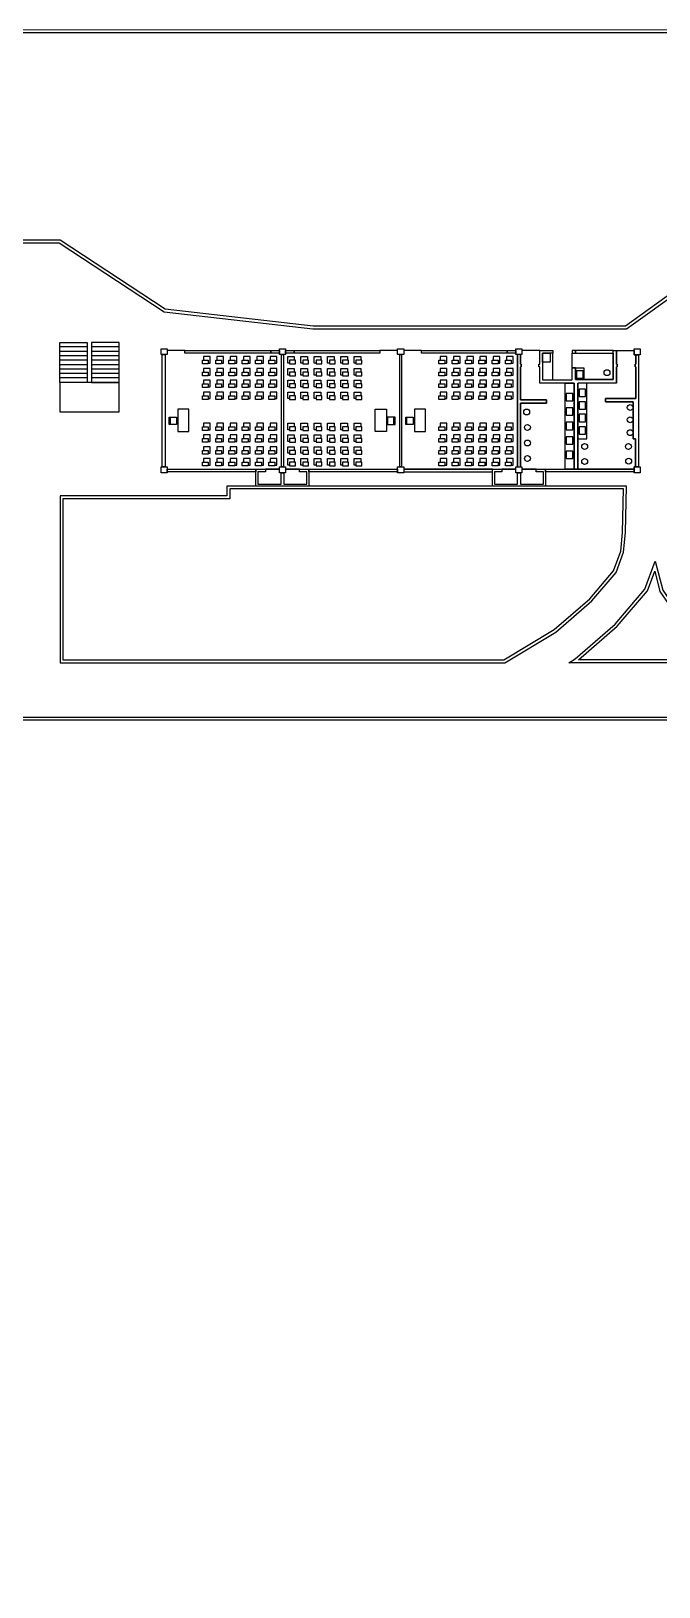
# Model space of a CAD drawing. Extents: x 1109 to 35175, y 5150 to 25743.
# Drawn here: x 24284 to 28530, y 5150 to 15679 of the extents above; entities that cross this region are included whole.
import ezdxf

# ---------------------------------------------------------------- set-up
doc = ezdxf.new("R2010")
doc.units = 0
doc.header["$MEASUREMENT"] = 0
for name, color, linetype in [('Chair', 142, 'CONTINUOUS'), ('Classrooms', 1, 'CONTINUOUS'), ('Furniture', 2, 'CONTINUOUS'), ('Stairs', 2, 'CONTINUOUS'), ('Storage', 40, 'CONTINUOUS'), ('Toilets', 40, 'CONTINUOUS'), ('Walls', 6, 'CONTINUOUS')]:
    doc.layers.add(name, color=color, linetype=linetype)

msp = doc.modelspace()

# ---------------------------------------------------------------- linework, layer by layer
at = {"layer": 'Chair'}
for points in [[(25482, 13432), (25495, 13432), (25495, 13477), (25450, 13477), (25450, 13452)], [(25482, 13352), (25495, 13352), (25495, 13397), (25450, 13397), (25450, 13372)], [(25572, 13432), (25585, 13432), (25585, 13477), (25540, 13477), (25540, 13452)], [(25572, 13352), (25585, 13352), (25585, 13397), (25540, 13397), (25540, 13372)], [(25662, 13432), (25675, 13432), (25675, 13477), (25630, 13477), (25630, 13452)], [(25662, 13352), (25675, 13352), (25675, 13397), (25630, 13397), (25630, 13372)], [(25752, 13432), (25765, 13432), (25765, 13477), (25720, 13477), (25720, 13452)], [(25752, 13352), (25765, 13352), (25765, 13397), (25720, 13397), (25720, 13372)], [(25842, 13432), (25855, 13432), (25855, 13477), (25810, 13477), (25810, 13452)], [(25842, 13352), (25855, 13352), (25855, 13397), (25810, 13397), (25810, 13372)], [(25932, 13432), (25945, 13432), (25945, 13477), (25900, 13477), (25900, 13452)], [(25932, 13352), (25945, 13352), (25945, 13397), (25900, 13397), (25900, 13372)], [(26031, 13432), (26019, 13432), (26019, 13477), (26064, 13477), (26064, 13452)], [(26031, 13352), (26019, 13352), (26019, 13397), (26064, 13397), (26064, 13372)], [(26121, 13432), (26109, 13432), (26109, 13477), (26154, 13477), (26154, 13452)], [(26121, 13352), (26109, 13352), (26109, 13397), (26154, 13397), (26154, 13372)], [(26211, 13432), (26199, 13432), (26199, 13477), (26244, 13477), (26244, 13452)], [(26211, 13352), (26199, 13352), (26199, 13397), (26244, 13397), (26244, 13372)], [(26301, 13432), (26289, 13432), (26289, 13477), (26334, 13477), (26334, 13452)], [(26301, 13352), (26289, 13352), (26289, 13397), (26334, 13397), (26334, 13372)], [(26391, 13432), (26379, 13432), (26379, 13477), (26424, 13477), (26424, 13452)], [(26391, 13352), (26379, 13352), (26379, 13397), (26424, 13397), (26424, 13372)], [(26481, 13432), (26469, 13432), (26469, 13477), (26514, 13477), (26514, 13452)], [(26481, 13352), (26469, 13352), (26469, 13397), (26514, 13397), (26514, 13372)], [(27082, 13432), (27095, 13432), (27095, 13477), (27050, 13477), (27050, 13452)], [(27082, 13352), (27095, 13352), (27095, 13397), (27050, 13397), (27050, 13372)], [(27172, 13432), (27185, 13432), (27185, 13477), (27140, 13477), (27140, 13452)], [(27172, 13352), (27185, 13352), (27185, 13397), (27140, 13397), (27140, 13372)], [(27262, 13432), (27275, 13432), (27275, 13477), (27230, 13477), (27230, 13452)], [(27262, 13352), (27275, 13352), (27275, 13397), (27230, 13397), (27230, 13372)], [(27352, 13432), (27365, 13432), (27365, 13477), (27320, 13477), (27320, 13452)], [(27352, 13352), (27365, 13352), (27365, 13397), (27320, 13397), (27320, 13372)], [(27442, 13432), (27455, 13432), (27455, 13477), (27410, 13477), (27410, 13452)], [(27442, 13352), (27455, 13352), (27455, 13397), (27410, 13397), (27410, 13372)], [(27532, 13432), (27545, 13432), (27545, 13477), (27500, 13477), (27500, 13452)], [(27532, 13352), (27545, 13352), (27545, 13397), (27500, 13397), (27500, 13372)], [(25482, 13272), (25495, 13272), (25495, 13317), (25450, 13317), (25450, 13292)], [(25572, 13272), (25585, 13272), (25585, 13317), (25540, 13317), (25540, 13292)], [(25662, 13272), (25675, 13272), (25675, 13317), (25630, 13317), (25630, 13292)], [(25752, 13272), (25765, 13272), (25765, 13317), (25720, 13317), (25720, 13292)], [(25842, 13272), (25855, 13272), (25855, 13317), (25810, 13317), (25810, 13292)], [(25932, 13272), (25945, 13272), (25945, 13317), (25900, 13317), (25900, 13292)], [(26031, 13272), (26019, 13272), (26019, 13317), (26064, 13317), (26064, 13292)], [(26121, 13272), (26109, 13272), (26109, 13317), (26154, 13317), (26154, 13292)], [(26211, 13272), (26199, 13272), (26199, 13317), (26244, 13317), (26244, 13292)], [(26301, 13272), (26289, 13272), (26289, 13317), (26334, 13317), (26334, 13292)], [(26391, 13272), (26379, 13272), (26379, 13317), (26424, 13317), (26424, 13292)], [(26481, 13272), (26469, 13272), (26469, 13317), (26514, 13317), (26514, 13292)], [(27082, 13272), (27095, 13272), (27095, 13317), (27050, 13317), (27050, 13292)], [(27172, 13272), (27185, 13272), (27185, 13317), (27140, 13317), (27140, 13292)], [(27262, 13272), (27275, 13272), (27275, 13317), (27230, 13317), (27230, 13292)], [(27352, 13272), (27365, 13272), (27365, 13317), (27320, 13317), (27320, 13292)], [(27442, 13272), (27455, 13272), (27455, 13317), (27410, 13317), (27410, 13292)], [(27532, 13272), (27545, 13272), (27545, 13317), (27500, 13317), (27500, 13292)], [(25482, 13192), (25495, 13192), (25495, 13237), (25450, 13237), (25450, 13212)], [(25572, 13192), (25585, 13192), (25585, 13237), (25540, 13237), (25540, 13212)], [(25662, 13192), (25675, 13192), (25675, 13237), (25630, 13237), (25630, 13212)], [(25752, 13192), (25765, 13192), (25765, 13237), (25720, 13237), (25720, 13212)], [(25842, 13192), (25855, 13192), (25855, 13237), (25810, 13237), (25810, 13212)], [(25932, 13192), (25945, 13192), (25945, 13237), (25900, 13237), (25900, 13212)], [(26031, 13192), (26019, 13192), (26019, 13237), (26064, 13237), (26064, 13212)], [(26121, 13192), (26109, 13192), (26109, 13237), (26154, 13237), (26154, 13212)], [(26211, 13192), (26199, 13192), (26199, 13237), (26244, 13237), (26244, 13212)], [(26301, 13192), (26289, 13192), (26289, 13237), (26334, 13237), (26334, 13212)], [(26391, 13192), (26379, 13192), (26379, 13237), (26424, 13237), (26424, 13212)], [(26481, 13192), (26469, 13192), (26469, 13237), (26514, 13237), (26514, 13212)], [(27082, 13192), (27095, 13192), (27095, 13237), (27050, 13237), (27050, 13212)], [(27172, 13192), (27185, 13192), (27185, 13237), (27140, 13237), (27140, 13212)], [(27262, 13192), (27275, 13192), (27275, 13237), (27230, 13237), (27230, 13212)], [(27352, 13192), (27365, 13192), (27365, 13237), (27320, 13237), (27320, 13212)], [(27442, 13192), (27455, 13192), (27455, 13237), (27410, 13237), (27410, 13212)], [(27532, 13192), (27545, 13192), (27545, 13237), (27500, 13237), (27500, 13212)], [(25482, 12981), (25495, 12981), (25495, 13026), (25450, 13026), (25450, 13001)], [(25572, 12981), (25585, 12981), (25585, 13026), (25540, 13026), (25540, 13001)], [(25662, 12981), (25675, 12981), (25675, 13026), (25630, 13026), (25630, 13001)], [(25752, 12981), (25765, 12981), (25765, 13026), (25720, 13026), (25720, 13001)], [(25842, 12981), (25855, 12981), (25855, 13026), (25810, 13026), (25810, 13001)], [(25932, 12981), (25945, 12981), (25945, 13026), (25900, 13026), (25900, 13001)], [(26031, 12981), (26019, 12981), (26019, 13026), (26064, 13026), (26064, 13001)], [(26121, 12981), (26109, 12981), (26109, 13026), (26154, 13026), (26154, 13001)], [(26211, 12981), (26199, 12981), (26199, 13026), (26244, 13026), (26244, 13001)], [(26301, 12981), (26289, 12981), (26289, 13026), (26334, 13026), (26334, 13001)], [(26391, 12981), (26379, 12981), (26379, 13026), (26424, 13026), (26424, 13001)], [(26481, 12981), (26469, 12981), (26469, 13026), (26514, 13026), (26514, 13001)], [(27082, 12981), (27095, 12981), (27095, 13026), (27050, 13026), (27050, 13001)], [(27172, 12981), (27185, 12981), (27185, 13026), (27140, 13026), (27140, 13001)], [(27262, 12981), (27275, 12981), (27275, 13026), (27230, 13026), (27230, 13001)], [(27352, 12981), (27365, 12981), (27365, 13026), (27320, 13026), (27320, 13001)], [(27442, 12981), (27455, 12981), (27455, 13026), (27410, 13026), (27410, 13001)], [(27532, 12981), (27545, 12981), (27545, 13026), (27500, 13026), (27500, 13001)], [(25482, 12902), (25495, 12902), (25495, 12947), (25450, 12947), (25450, 12922)], [(25482, 12822), (25495, 12822), (25495, 12867), (25450, 12867), (25450, 12842)], [(25572, 12902), (25585, 12902), (25585, 12947), (25540, 12947), (25540, 12922)], [(25572, 12822), (25585, 12822), (25585, 12867), (25540, 12867), (25540, 12842)], [(25662, 12902), (25675, 12902), (25675, 12947), (25630, 12947), (25630, 12922)], [(25662, 12822), (25675, 12822), (25675, 12867), (25630, 12867), (25630, 12842)], [(25752, 12902), (25765, 12902), (25765, 12947), (25720, 12947), (25720, 12922)], [(25752, 12822), (25765, 12822), (25765, 12867), (25720, 12867), (25720, 12842)], [(25842, 12902), (25855, 12902), (25855, 12947), (25810, 12947), (25810, 12922)], [(25842, 12822), (25855, 12822), (25855, 12867), (25810, 12867), (25810, 12842)], [(25932, 12902), (25945, 12902), (25945, 12947), (25900, 12947), (25900, 12922)], [(25932, 12822), (25945, 12822), (25945, 12867), (25900, 12867), (25900, 12842)], [(26031, 12902), (26019, 12902), (26019, 12947), (26064, 12947), (26064, 12922)], [(26031, 12822), (26019, 12822), (26019, 12867), (26064, 12867), (26064, 12842)], [(26121, 12902), (26109, 12902), (26109, 12947), (26154, 12947), (26154, 12922)], [(26121, 12822), (26109, 12822), (26109, 12867), (26154, 12867), (26154, 12842)], [(26211, 12902), (26199, 12902), (26199, 12947), (26244, 12947), (26244, 12922)], [(26211, 12822), (26199, 12822), (26199, 12867), (26244, 12867), (26244, 12842)], [(26301, 12902), (26289, 12902), (26289, 12947), (26334, 12947), (26334, 12922)], [(26301, 12822), (26289, 12822), (26289, 12867), (26334, 12867), (26334, 12842)], [(26391, 12902), (26379, 12902), (26379, 12947), (26424, 12947), (26424, 12922)], [(26391, 12822), (26379, 12822), (26379, 12867), (26424, 12867), (26424, 12842)], [(26481, 12902), (26469, 12902), (26469, 12947), (26514, 12947), (26514, 12922)], [(26481, 12822), (26469, 12822), (26469, 12867), (26514, 12867), (26514, 12842)], [(27082, 12902), (27095, 12902), (27095, 12947), (27050, 12947), (27050, 12922)], [(27082, 12822), (27095, 12822), (27095, 12867), (27050, 12867), (27050, 12842)], [(27172, 12902), (27185, 12902), (27185, 12947), (27140, 12947), (27140, 12922)], [(27172, 12822), (27185, 12822), (27185, 12867), (27140, 12867), (27140, 12842)], [(27262, 12902), (27275, 12902), (27275, 12947), (27230, 12947), (27230, 12922)], [(27262, 12822), (27275, 12822), (27275, 12867), (27230, 12867), (27230, 12842)], [(27352, 12902), (27365, 12902), (27365, 12947), (27320, 12947), (27320, 12922)], [(27352, 12822), (27365, 12822), (27365, 12867), (27320, 12867), (27320, 12842)], [(27442, 12902), (27455, 12902), (27455, 12947), (27410, 12947), (27410, 12922)], [(27442, 12822), (27455, 12822), (27455, 12867), (27410, 12867), (27410, 12842)], [(27532, 12902), (27545, 12902), (27545, 12947), (27500, 12947), (27500, 12922)], [(27532, 12822), (27545, 12822), (27545, 12867), (27500, 12867), (27500, 12842)], [(25482, 12742), (25495, 12742), (25495, 12787), (25450, 12787), (25450, 12762)], [(25572, 12742), (25585, 12742), (25585, 12787), (25540, 12787), (25540, 12762)], [(25662, 12742), (25675, 12742), (25675, 12787), (25630, 12787), (25630, 12762)], [(25752, 12742), (25765, 12742), (25765, 12787), (25720, 12787), (25720, 12762)], [(25842, 12742), (25855, 12742), (25855, 12787), (25810, 12787), (25810, 12762)], [(25932, 12742), (25945, 12742), (25945, 12787), (25900, 12787), (25900, 12762)], [(26031, 12742), (26019, 12742), (26019, 12787), (26064, 12787), (26064, 12762)], [(26121, 12742), (26109, 12742), (26109, 12787), (26154, 12787), (26154, 12762)], [(26211, 12742), (26199, 12742), (26199, 12787), (26244, 12787), (26244, 12762)], [(26301, 12742), (26289, 12742), (26289, 12787), (26334, 12787), (26334, 12762)], [(26391, 12742), (26379, 12742), (26379, 12787), (26424, 12787), (26424, 12762)], [(26481, 12742), (26469, 12742), (26469, 12787), (26514, 12787), (26514, 12762)], [(27082, 12742), (27095, 12742), (27095, 12787), (27050, 12787), (27050, 12762)], [(27172, 12742), (27185, 12742), (27185, 12787), (27140, 12787), (27140, 12762)], [(27262, 12742), (27275, 12742), (27275, 12787), (27230, 12787), (27230, 12762)], [(27352, 12742), (27365, 12742), (27365, 12787), (27320, 12787), (27320, 12762)], [(27442, 12742), (27455, 12742), (27455, 12787), (27410, 12787), (27410, 12762)], [(27532, 12742), (27545, 12742), (27545, 12787), (27500, 12787), (27500, 12762)]]:
    msp.add_lwpolyline(points, dxfattribs=at)
for points in [[(25218, 13067), (25223, 13067), (25223, 13017), (25218, 13017)], [(25226, 13067), (25268, 13067), (25268, 13017), (25226, 13017)], [(26737, 13067), (26695, 13067), (26695, 13017), (26737, 13017)], [(26746, 13067), (26740, 13067), (26740, 13017), (26746, 13017)], [(26818, 13067), (26823, 13067), (26823, 13017), (26818, 13017)], [(26826, 13067), (26868, 13067), (26868, 13017), (26826, 13017)]]:
    msp.add_lwpolyline(points, close=True, dxfattribs=at)
at = {"layer": 'Classrooms'}
msp.add_line((26924, 13519), (26804, 13519), dxfattribs=at)
for points in [[(25204, 13519), (25204, 13490), (25190, 13490), (25190, 12730), (25204, 12730), (25204, 12715), (25963, 12715), (25963, 12730), (25977, 12730), (25977, 13490), (25963, 13490), (25963, 13500), (25324, 13500), (25324, 13519), (25204, 13519)], [(26763, 13519), (26643, 13519), (26643, 13500), (26004, 13500), (26004, 13490), (25990, 13490), (25990, 12730), (26004, 12730), (26004, 12715), (26763, 12715), (26763, 12730), (26777, 12730), (26777, 13490), (26763, 13490), (26763, 13519)], [(26804, 13519), (26804, 13490), (26790, 13490), (26790, 12730), (26804, 12730), (26804, 12715), (27563, 12715), (27563, 12730), (27574, 12730), (27574, 13490), (27563, 13490), (27563, 13500), (26924, 13500), (26924, 13519), (26804, 13519)]]:
    msp.add_lwpolyline(points, dxfattribs=at)
at = {"layer": 'Furniture'}
for points in [[(25482, 13427), (25442, 13427), (25442, 13452), (25482, 13452)], [(25572, 13427), (25532, 13427), (25532, 13452), (25572, 13452)], [(25662, 13427), (25622, 13427), (25622, 13452), (25662, 13452)], [(25752, 13427), (25712, 13427), (25712, 13452), (25752, 13452)], [(25842, 13427), (25802, 13427), (25802, 13452), (25842, 13452)], [(25932, 13427), (25892, 13427), (25892, 13452), (25932, 13452)], [(26031, 13427), (26071, 13427), (26071, 13452), (26031, 13452)], [(26121, 13427), (26161, 13427), (26161, 13452), (26121, 13452)], [(26211, 13427), (26251, 13427), (26251, 13452), (26211, 13452)], [(26301, 13427), (26341, 13427), (26341, 13452), (26301, 13452)], [(26391, 13427), (26431, 13427), (26431, 13452), (26391, 13452)], [(26481, 13427), (26521, 13427), (26521, 13452), (26481, 13452)], [(27082, 13427), (27042, 13427), (27042, 13452), (27082, 13452)], [(27172, 13427), (27132, 13427), (27132, 13452), (27172, 13452)], [(27262, 13427), (27222, 13427), (27222, 13452), (27262, 13452)], [(27352, 13427), (27312, 13427), (27312, 13452), (27352, 13452)], [(27442, 13427), (27402, 13427), (27402, 13452), (27442, 13452)], [(27532, 13427), (27492, 13427), (27492, 13452), (27532, 13452)], [(25482, 13347), (25442, 13347), (25442, 13372), (25482, 13372)], [(25482, 13267), (25442, 13267), (25442, 13292), (25482, 13292)], [(25572, 13347), (25532, 13347), (25532, 13372), (25572, 13372)], [(25572, 13267), (25532, 13267), (25532, 13292), (25572, 13292)], [(25662, 13347), (25622, 13347), (25622, 13372), (25662, 13372)], [(25662, 13267), (25622, 13267), (25622, 13292), (25662, 13292)], [(25752, 13347), (25712, 13347), (25712, 13372), (25752, 13372)], [(25752, 13267), (25712, 13267), (25712, 13292), (25752, 13292)], [(25842, 13347), (25802, 13347), (25802, 13372), (25842, 13372)], [(25842, 13267), (25802, 13267), (25802, 13292), (25842, 13292)], [(25932, 13347), (25892, 13347), (25892, 13372), (25932, 13372)], [(25932, 13267), (25892, 13267), (25892, 13292), (25932, 13292)], [(26031, 13347), (26071, 13347), (26071, 13372), (26031, 13372)], [(26031, 13267), (26071, 13267), (26071, 13292), (26031, 13292)], [(26121, 13347), (26161, 13347), (26161, 13372), (26121, 13372)], [(26121, 13267), (26161, 13267), (26161, 13292), (26121, 13292)], [(26211, 13347), (26251, 13347), (26251, 13372), (26211, 13372)], [(26211, 13267), (26251, 13267), (26251, 13292), (26211, 13292)], [(26301, 13347), (26341, 13347), (26341, 13372), (26301, 13372)], [(26301, 13267), (26341, 13267), (26341, 13292), (26301, 13292)], [(26391, 13347), (26431, 13347), (26431, 13372), (26391, 13372)], [(26391, 13267), (26431, 13267), (26431, 13292), (26391, 13292)], [(26481, 13347), (26521, 13347), (26521, 13372), (26481, 13372)], [(26481, 13267), (26521, 13267), (26521, 13292), (26481, 13292)], [(27082, 13347), (27042, 13347), (27042, 13372), (27082, 13372)], [(27082, 13267), (27042, 13267), (27042, 13292), (27082, 13292)], [(27172, 13347), (27132, 13347), (27132, 13372), (27172, 13372)], [(27172, 13267), (27132, 13267), (27132, 13292), (27172, 13292)], [(27262, 13347), (27222, 13347), (27222, 13372), (27262, 13372)], [(27262, 13267), (27222, 13267), (27222, 13292), (27262, 13292)], [(27352, 13347), (27312, 13347), (27312, 13372), (27352, 13372)], [(27352, 13267), (27312, 13267), (27312, 13292), (27352, 13292)], [(27442, 13347), (27402, 13347), (27402, 13372), (27442, 13372)], [(27442, 13267), (27402, 13267), (27402, 13292), (27442, 13292)], [(27532, 13347), (27492, 13347), (27492, 13372), (27532, 13372)], [(27532, 13267), (27492, 13267), (27492, 13292), (27532, 13292)], [(27897, 13297), (27957, 13297), (27957, 12715), (27897, 12715)], [(27982, 12920), (28042, 12920), (28042, 13297), (27982, 13297)], [(25482, 13187), (25442, 13187), (25442, 13212), (25482, 13212)], [(25572, 13187), (25532, 13187), (25532, 13212), (25572, 13212)], [(25662, 13187), (25622, 13187), (25622, 13212), (25662, 13212)], [(25752, 13187), (25712, 13187), (25712, 13212), (25752, 13212)], [(25842, 13187), (25802, 13187), (25802, 13212), (25842, 13212)], [(25932, 13187), (25892, 13187), (25892, 13212), (25932, 13212)], [(26031, 13187), (26071, 13187), (26071, 13212), (26031, 13212)], [(26121, 13187), (26161, 13187), (26161, 13212), (26121, 13212)], [(26211, 13187), (26251, 13187), (26251, 13212), (26211, 13212)], [(26301, 13187), (26341, 13187), (26341, 13212), (26301, 13212)], [(26391, 13187), (26431, 13187), (26431, 13212), (26391, 13212)], [(26481, 13187), (26521, 13187), (26521, 13212), (26481, 13212)], [(27082, 13187), (27042, 13187), (27042, 13212), (27082, 13212)], [(27172, 13187), (27132, 13187), (27132, 13212), (27172, 13212)], [(27262, 13187), (27222, 13187), (27222, 13212), (27262, 13212)], [(27352, 13187), (27312, 13187), (27312, 13212), (27352, 13212)], [(27442, 13187), (27402, 13187), (27402, 13212), (27442, 13212)], [(27532, 13187), (27492, 13187), (27492, 13212), (27532, 13212)], [(25276, 12970), (25351, 12970), (25351, 13120), (25276, 13120)], [(26687, 12970), (26612, 12970), (26612, 13120), (26687, 13120)], [(26876, 12970), (26951, 12970), (26951, 13120), (26876, 13120)], [(25482, 12976), (25442, 12976), (25442, 13001), (25482, 13001)], [(25572, 12976), (25532, 12976), (25532, 13001), (25572, 13001)], [(25662, 12976), (25622, 12976), (25622, 13001), (25662, 13001)], [(25752, 12976), (25712, 12976), (25712, 13001), (25752, 13001)], [(25842, 12976), (25802, 12976), (25802, 13001), (25842, 13001)], [(25932, 12976), (25892, 12976), (25892, 13001), (25932, 13001)], [(26031, 12976), (26071, 12976), (26071, 13001), (26031, 13001)], [(26121, 12976), (26161, 12976), (26161, 13001), (26121, 13001)], [(26211, 12976), (26251, 12976), (26251, 13001), (26211, 13001)], [(26301, 12976), (26341, 12976), (26341, 13001), (26301, 13001)], [(26391, 12976), (26431, 12976), (26431, 13001), (26391, 13001)], [(26481, 12976), (26521, 12976), (26521, 13001), (26481, 13001)], [(27082, 12976), (27042, 12976), (27042, 13001), (27082, 13001)], [(27172, 12976), (27132, 12976), (27132, 13001), (27172, 13001)], [(27262, 12976), (27222, 12976), (27222, 13001), (27262, 13001)], [(27352, 12976), (27312, 12976), (27312, 13001), (27352, 13001)], [(27442, 12976), (27402, 12976), (27402, 13001), (27442, 13001)], [(27532, 12976), (27492, 12976), (27492, 13001), (27532, 13001)], [(25482, 12897), (25442, 12897), (25442, 12922), (25482, 12922)], [(25572, 12897), (25532, 12897), (25532, 12922), (25572, 12922)], [(25662, 12897), (25622, 12897), (25622, 12922), (25662, 12922)], [(25752, 12897), (25712, 12897), (25712, 12922), (25752, 12922)], [(25842, 12897), (25802, 12897), (25802, 12922), (25842, 12922)], [(25932, 12897), (25892, 12897), (25892, 12922), (25932, 12922)], [(26031, 12897), (26071, 12897), (26071, 12922), (26031, 12922)], [(26121, 12897), (26161, 12897), (26161, 12922), (26121, 12922)], [(26211, 12897), (26251, 12897), (26251, 12922), (26211, 12922)], [(26301, 12897), (26341, 12897), (26341, 12922), (26301, 12922)], [(26391, 12897), (26431, 12897), (26431, 12922), (26391, 12922)], [(26481, 12897), (26521, 12897), (26521, 12922), (26481, 12922)], [(27082, 12897), (27042, 12897), (27042, 12922), (27082, 12922)], [(27172, 12897), (27132, 12897), (27132, 12922), (27172, 12922)], [(27262, 12897), (27222, 12897), (27222, 12922), (27262, 12922)], [(27352, 12897), (27312, 12897), (27312, 12922), (27352, 12922)], [(27442, 12897), (27402, 12897), (27402, 12922), (27442, 12922)], [(27532, 12897), (27492, 12897), (27492, 12922), (27532, 12922)], [(25482, 12817), (25442, 12817), (25442, 12842), (25482, 12842)], [(25482, 12737), (25442, 12737), (25442, 12762), (25482, 12762)], [(25572, 12817), (25532, 12817), (25532, 12842), (25572, 12842)], [(25572, 12737), (25532, 12737), (25532, 12762), (25572, 12762)], [(25662, 12817), (25622, 12817), (25622, 12842), (25662, 12842)], [(25662, 12737), (25622, 12737), (25622, 12762), (25662, 12762)], [(25752, 12817), (25712, 12817), (25712, 12842), (25752, 12842)], [(25752, 12737), (25712, 12737), (25712, 12762), (25752, 12762)], [(25842, 12817), (25802, 12817), (25802, 12842), (25842, 12842)], [(25842, 12737), (25802, 12737), (25802, 12762), (25842, 12762)], [(25932, 12817), (25892, 12817), (25892, 12842), (25932, 12842)], [(25932, 12737), (25892, 12737), (25892, 12762), (25932, 12762)], [(26031, 12817), (26071, 12817), (26071, 12842), (26031, 12842)], [(26031, 12737), (26071, 12737), (26071, 12762), (26031, 12762)], [(26121, 12817), (26161, 12817), (26161, 12842), (26121, 12842)], [(26121, 12737), (26161, 12737), (26161, 12762), (26121, 12762)], [(26211, 12817), (26251, 12817), (26251, 12842), (26211, 12842)], [(26211, 12737), (26251, 12737), (26251, 12762), (26211, 12762)], [(26301, 12817), (26341, 12817), (26341, 12842), (26301, 12842)], [(26301, 12737), (26341, 12737), (26341, 12762), (26301, 12762)], [(26391, 12817), (26431, 12817), (26431, 12842), (26391, 12842)], [(26391, 12737), (26431, 12737), (26431, 12762), (26391, 12762)], [(26481, 12817), (26521, 12817), (26521, 12842), (26481, 12842)], [(26481, 12737), (26521, 12737), (26521, 12762), (26481, 12762)], [(27082, 12817), (27042, 12817), (27042, 12842), (27082, 12842)], [(27082, 12737), (27042, 12737), (27042, 12762), (27082, 12762)], [(27172, 12817), (27132, 12817), (27132, 12842), (27172, 12842)], [(27172, 12737), (27132, 12737), (27132, 12762), (27172, 12762)], [(27262, 12817), (27222, 12817), (27222, 12842), (27262, 12842)], [(27262, 12737), (27222, 12737), (27222, 12762), (27262, 12762)], [(27352, 12817), (27312, 12817), (27312, 12842), (27352, 12842)], [(27352, 12737), (27312, 12737), (27312, 12762), (27352, 12762)], [(27442, 12817), (27402, 12817), (27402, 12842), (27442, 12842)], [(27442, 12737), (27402, 12737), (27402, 12762), (27442, 12762)], [(27532, 12817), (27492, 12817), (27492, 12842), (27532, 12842)], [(27532, 12737), (27492, 12737), (27492, 12762), (27532, 12762)]]:
    msp.add_lwpolyline(points, close=True, dxfattribs=at)
at = {"layer": 'Stairs'}
for points in [[(24663, 13572), (24663, 13302), (24478, 13302), (24478, 13572)], [(24693, 13572), (24693, 13302), (24878, 13302), (24878, 13572)], [(24478, 13302), (24478, 13102), (24878, 13102), (24878, 13302)]]:
    msp.add_lwpolyline(points, close=True, dxfattribs=at)
for points in [[(24663, 13542), (24478, 13542)], [(24663, 13512), (24478, 13512)], [(24663, 13482), (24478, 13482)], [(24878, 13542), (24693, 13542)], [(24878, 13512), (24693, 13512)], [(24878, 13482), (24693, 13482)], [(24663, 13452), (24478, 13452)], [(24663, 13422), (24478, 13422)], [(24663, 13392), (24478, 13392)], [(24878, 13452), (24693, 13452)], [(24878, 13422), (24693, 13422)], [(24878, 13392), (24693, 13392)], [(24663, 13362), (24478, 13362)], [(24663, 13332), (24478, 13332)], [(24878, 13362), (24693, 13362)], [(24878, 13332), (24693, 13332)]]:
    msp.add_lwpolyline(points, dxfattribs=at)
at = {"layer": 'Storage'}
for points in [[(27743, 13319), (27813, 13319), (27813, 13500), (27743, 13500)], [(25974, 12690), (25963, 12690), (25963, 12715), (25868, 12715), (25868, 12696), (25818, 12696), (25818, 12613), (25974, 12613)], [(26149, 12696), (26099, 12696), (26099, 12715), (26004, 12715), (26004, 12690), (25993, 12690), (25993, 12613), (26149, 12613)], [(27574, 12690), (27563, 12690), (27563, 12715), (27468, 12715), (27468, 12696), (27418, 12696), (27418, 12613), (27574, 12613)], [(27749, 12696), (27699, 12696), (27699, 12715), (27604, 12715), (27604, 12690), (27593, 12690), (27593, 12613), (27749, 12613)]]:
    msp.add_lwpolyline(points, close=True, dxfattribs=at)
at = {"layer": 'Toilets'}
for points in [[(27724, 13519), (27604, 13519), (27604, 13490), (27593, 13490), (27593, 13426), (27599, 13426), (27599, 13408), (27593, 13408), (27593, 13183), (27770, 13183), (27770, 13161), (27594, 13161), (27594, 12730), (27604, 12730), (27604, 12715), (27957, 12715), (27957, 13297), (27724, 13297), (27724, 13408), (27719, 13408), (27719, 13426), (27724, 13426), (27724, 13519)], [(27943, 13400), (27943, 13500), (28221, 13500), (28221, 13322), (27965, 13322), (27965, 13400), (27943, 13400)], [(28243, 13519), (28363, 13519), (28363, 13489), (28374, 13489), (28374, 13426), (28369, 13426), (28369, 13408), (28374, 13408), (28374, 13193), (28169, 13193), (28169, 13171), (28357, 13171), (28357, 12919), (28371, 12919), (28371, 12730), (28363, 12730), (28363, 12715), (27982, 12715), (27982, 13297), (28243, 13299), (28243, 13408), (28249, 13408), (28249, 13426), (28243, 13426), (28243, 13519)]]:
    msp.add_lwpolyline(points, dxfattribs=at)
for points in [[(27795, 13440), (27743, 13440), (27743, 13500), (27795, 13500)], [(27965, 13322), (28025, 13322), (28025, 13398), (27965, 13398)], [(27973, 13331), (28017, 13331), (28017, 13381), (27973, 13381)], [(27904, 13178), (27948, 13178), (27948, 13228), (27904, 13228)], [(27990, 13206), (28034, 13206), (28034, 13256), (27990, 13256)], [(27990, 13121), (28034, 13121), (28034, 13171), (27990, 13171)], [(27904, 13080), (27948, 13080), (27948, 13130), (27904, 13130)], [(27990, 13036), (28034, 13036), (28034, 13086), (27990, 13086)], [(27904, 12982), (27948, 12982), (27948, 13032), (27904, 13032)], [(27990, 12951), (28034, 12951), (28034, 13001), (27990, 13001)], [(27904, 12884), (27948, 12884), (27948, 12934), (27904, 12934)], [(27904, 12786), (27948, 12786), (27948, 12836), (27904, 12836)]]:
    msp.add_lwpolyline(points, close=True, dxfattribs=at)
for centre in [(28179, 13368), (27636, 13102), (28336, 13132), (28336, 13049), (27641, 12997), (28336, 12962), (27641, 12892), (28028, 12868), (28324, 12868), (27641, 12787), (28028, 12767), (28326, 12769)]:
    msp.add_circle(centre, 19.9, dxfattribs=at)
at = {"layer": 'Walls'}
for points in [[(25184, 13778), (24474, 14244), (22269, 14244), (22269, 15689), (28719, 15690), (28744, 15511), (28835, 15346), (28995, 15262), (29009, 15107), (29081, 15018), (29184, 14980), (29278, 14946), (29290, 14892), (29265, 14780), (29178, 14541), (28991, 14275), (28867, 14130), (28698, 13940), (28311, 13663), (26190, 13663)], [(25191, 13797), (24480, 14264), (22289, 14264), (22289, 15669), (28702, 15670), (28725, 15505), (28821, 15331), (28976, 15249), (28989, 15099), (29069, 15001), (29178, 14961), (29261, 14931), (29269, 14892), (29245, 14785), (29160, 14551), (28975, 14287), (28852, 14143), (28684, 13955), (28305, 13683), (26191, 13683)], [(25163, 13530), (25204, 13530), (25204, 13490), (25163, 13490)], [(25171, 13490), (25190, 13490), (25190, 12730), (25171, 12730)], [(25324, 13519), (25904, 13519), (25904, 13500), (25324, 13500)], [(25904, 13519), (25963, 13519), (25963, 13500), (25904, 13500)], [(25963, 13530), (26004, 13530), (26004, 13490), (25963, 13490)], [(25977, 13490), (25990, 13490), (25990, 12730), (25977, 12730)], [(26004, 13519), (26063, 13519), (26063, 13500), (26004, 13500)], [(26063, 13519), (26643, 13519), (26643, 13500), (26063, 13500)], [(26763, 13530), (26804, 13530), (26804, 13490), (26763, 13490)], [(26790, 12730), (26777, 12730), (26777, 13490), (26790, 13490)], [(26924, 13519), (27504, 13519), (27504, 13500), (26924, 13500)], [(27504, 13519), (27563, 13519), (27563, 13500), (27504, 13500)], [(27563, 13530), (27604, 13530), (27604, 13490), (27563, 13490)], [(27965, 13519), (27943, 13519), (27943, 13500), (27965, 13500)], [(28221, 13519), (27965, 13519), (27965, 13500), (28221, 13500)], [(28363, 13530), (28404, 13530), (28404, 13489), (28363, 13489)], [(25163, 12730), (25204, 12730), (25204, 12690), (25163, 12690)], [(25204, 12715), (25804, 12715), (25804, 12696), (25204, 12696)], [(25963, 12730), (26004, 12730), (26004, 12690), (25963, 12690)], [(26163, 12715), (26763, 12715), (26763, 12696), (26163, 12696)], [(26763, 12730), (26804, 12730), (26804, 12690), (26763, 12690)], [(27404, 12715), (26804, 12715), (26804, 12696), (27404, 12696)], [(27563, 12730), (27604, 12730), (27604, 12690), (27563, 12690)], [(27763, 12715), (28363, 12715), (28363, 12696), (27763, 12696)], [(28363, 12730), (28404, 12730), (28404, 12690), (28363, 12690)], [(25608, 12599), (25608, 12535), (24479, 12535), (24479, 11405), (27487, 11405), (27833, 11612), (28076, 11824), (28241, 12016), (28291, 12154), (28304, 12286), (28311, 12599)], [(25628, 12582), (25628, 12515), (24499, 12515), (24499, 11425), (27482, 11425), (27821, 11629), (28062, 11838), (28224, 12026), (28272, 12159), (28284, 12287), (28291, 12582)], [(27987, 11425), (28249, 11652), (28454, 11892), (28503, 12025), (28537, 11887), (28718, 11628), (28908, 11425)]]:
    msp.add_lwpolyline(points, close=True, dxfattribs=at)
for points in [[(27591, 13490), (27574, 13490), (27574, 12730), (27594, 12730), (27594, 13161), (27770, 13161), (27770, 13183), (27593, 13183), (27593, 13408), (27599, 13408), (27599, 13426), (27593, 13426), (27593, 13490)], [(27719, 13426), (27724, 13426), (27724, 13519), (27813, 13519), (27813, 13500), (27743, 13500), (27743, 13319), (27943, 13319), (27943, 13400), (27965, 13400), (27965, 13322), (28221, 13322), (28221, 13519), (28243, 13519), (28243, 13426), (28249, 13426), (28249, 13408), (28243, 13408), (28243, 13297), (27982, 13297), (27982, 12715), (27957, 12715), (27957, 13297), (27724, 13297), (27724, 13408), (27719, 13408), (27719, 13426)], [(28374, 13489), (28393, 13489), (28393, 12730), (28371, 12730), (28371, 12919), (28357, 12919), (28357, 13171), (28169, 13171), (28169, 13193), (28374, 13193), (28374, 13408), (28369, 13408), (28369, 13426), (28374, 13426), (28374, 13489)], [(25868, 12715), (25868, 12696), (25818, 12696), (25818, 12613), (25974, 12613), (25974, 12690), (25993, 12690), (25993, 12613), (26149, 12613), (26149, 12696), (26099, 12696), (26099, 12715), (26163, 12715), (26163, 12599), (25804, 12599), (25804, 12715), (25868, 12715)], [(27749, 12696), (27699, 12696), (27699, 12715), (27763, 12715), (27763, 12599), (27404, 12599), (27404, 12715), (27468, 12715), (27468, 12696), (27418, 12696), (27418, 12613), (27574, 12613), (27574, 12690), (27593, 12690), (27593, 12613), (27749, 12613), (27749, 12696)], [(27763, 12613), (27763, 12613)], [(27920, 11405), (27964, 11431), (28234, 11666), (28436, 11902), (28506, 12093), (28556, 11896), (28733, 11641), (28955, 11405), (27920, 11405)], [(30344, 11016), (15772, 11016), (15772, 5150), (15752, 5150), (15752, 11036), (30344, 11036), (30344, 11016)]]:
    msp.add_lwpolyline(points, dxfattribs=at)

doc.saveas('drawing.dxf')
